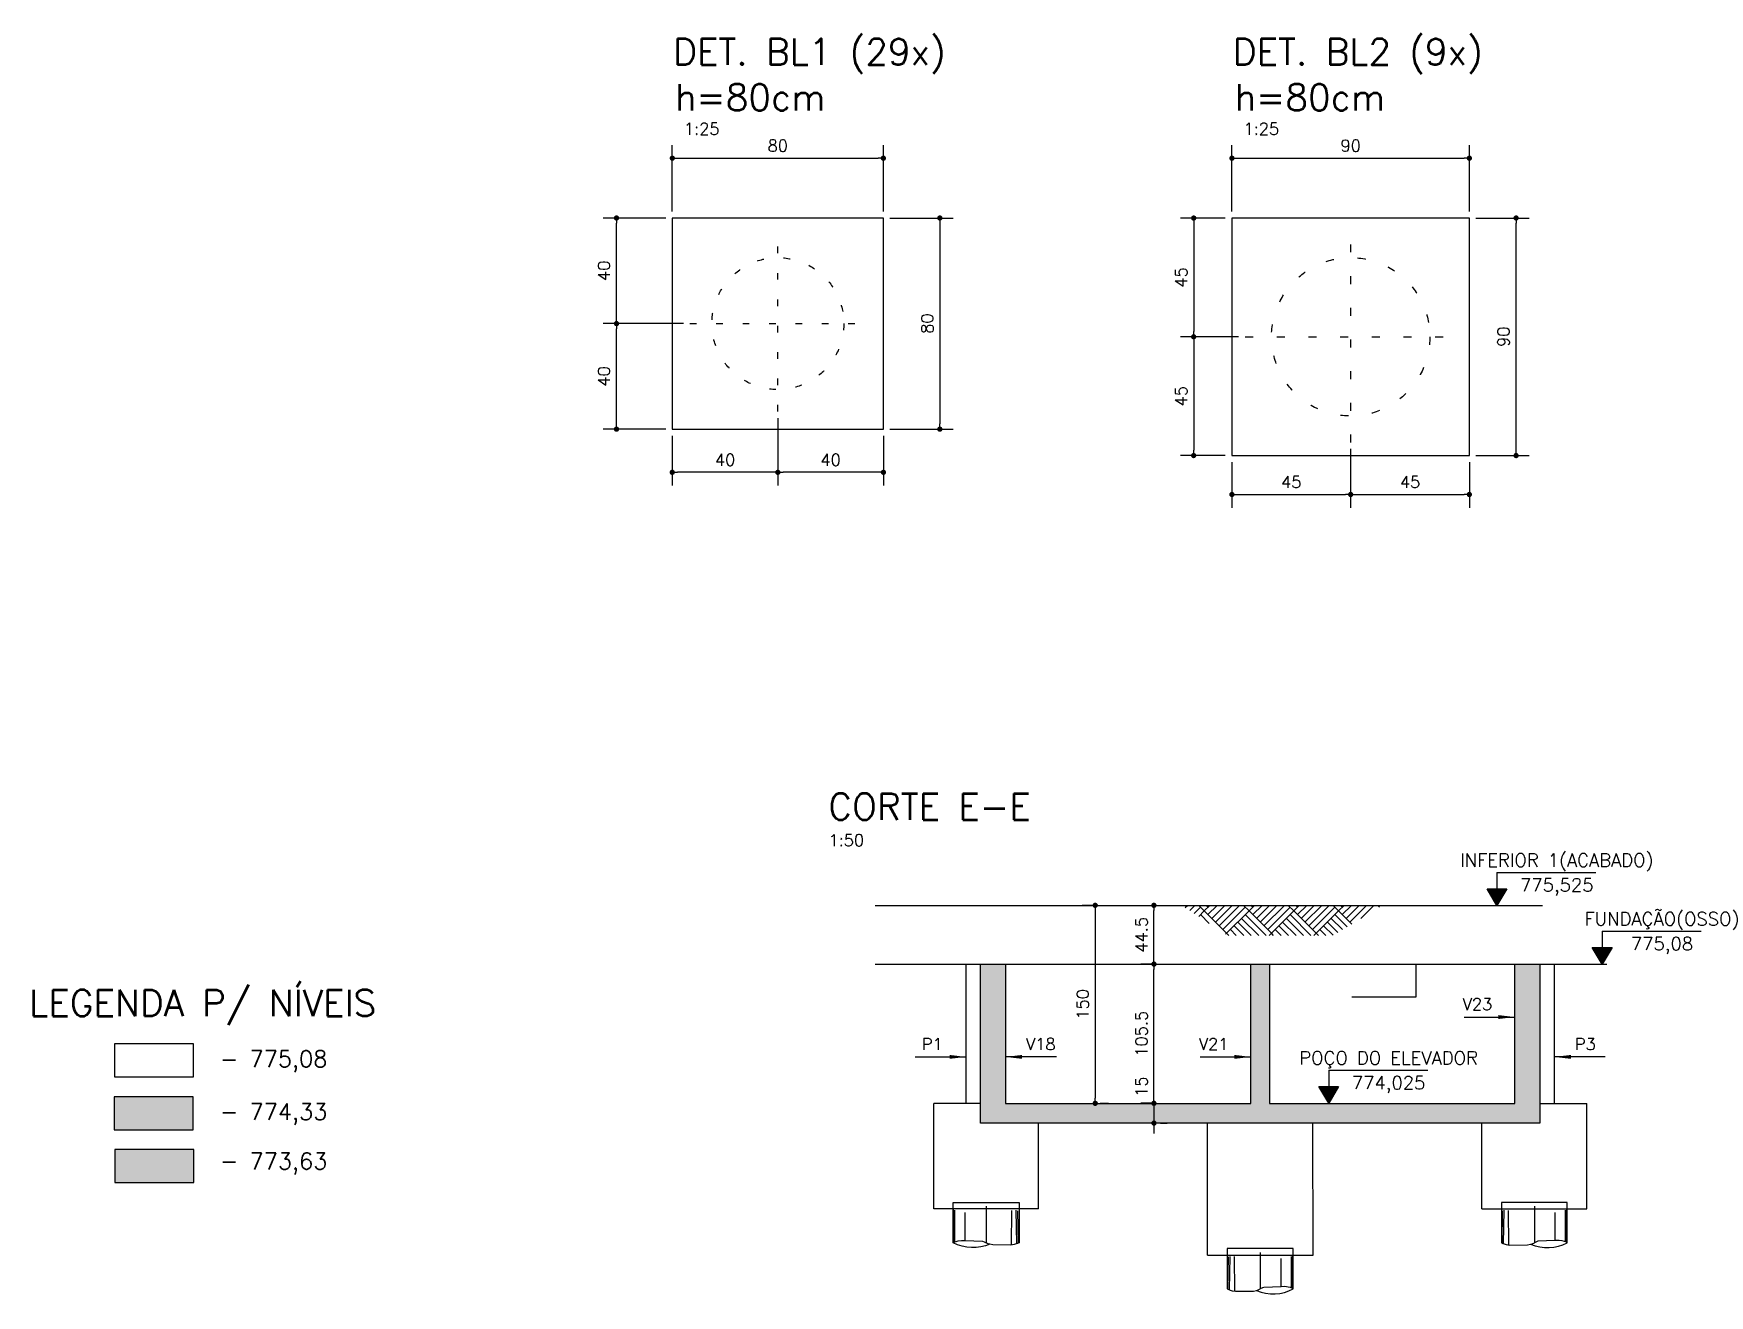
# Model space of a CAD drawing. Extents: x -856 to 20282, y 14720 to 28231.
# Drawn here: x -856 to 414, y 21969 to 22925 of the extents above; entities that cross this region are included whole.
import ezdxf
from ezdxf.enums import TextEntityAlignment as Align

# ---------------------------------------------------------------- set-up
doc = ezdxf.new("R2010")
doc.units = 0
doc.linetypes.add('ESTILO_TQS_0002', pattern=[0.4, 0.1, -0.3])
doc.layers.get('0').update_dxf_attribs({"linetype": 'CONTINUOUS'})
doc.layers.get('Defpoints').update_dxf_attribs({"linetype": 'CONTINUOUS'})
for name, color, linetype in [('228', 2, 'CONTINUOUS'), ('BLOCO', 3, 'CONTINUOUS'), ('COTA', 1, 'CONTINUOUS'), ('ESTACA', 1, 'ESTILO_TQS_0002'), ('H2', 252, 'CONTINUOUS'), ('H3', 253, 'CONTINUOUS'), ('H4', 254, 'CONTINUOUS'), ('H5', 1, 'CONTINUOUS'), ('H6', 1, 'CONTINUOUS'), ('LINHA_FINA', 1, 'CONTINUOUS'), ('PENA_1', 1, 'CONTINUOUS'), ('PENA_2', 2, 'CONTINUOUS'), ('PENA_3', 3, 'CONTINUOUS'), ('PENA_6', 6, 'CONTINUOUS'), ('T1', 2, 'CONTINUOUS'), ('T2', 3, 'CONTINUOUS'), ('T3', 4, 'CONTINUOUS'), ('TEXTO', 3, 'CONTINUOUS'), ('VIGA', 3, 'CONTINUOUS'), ('VIGAT', 3, 'ESTILO_TQS_0002')]:
    doc.layers.add(name, color=color, linetype=linetype)
doc.styles.add('COTA', font='romans.shx')
doc.styles.add('TEXTO', font='romans.shx', dxfattribs={"height": 10})
doc.styles.add('Texto1', font='romans.shx', dxfattribs={"height": 9})
doc.styles.add('Texto2', font='romans.shx', dxfattribs={"height": 12.5})
doc.styles.add('Texto3', font='romans.shx', dxfattribs={"height": 20})
doc.dimstyles.new('forma', dxfattribs={"dimscale": 5, "dimtxt": 1.8, "dimasz": 0.8, "dimexe": 2, "dimexo": 1, "dimgap": 1, "dimtad": 1, "dimdec": 1, "dimzin": 9, "dimdsep": 46, "dimtxsty": 'COTA', "dimblk1": 'DOT', "dimblk2": 'DOT', "dimsah": 1, "dimcen": 0, "dimdle": 1, "dimclrd": 256, "dimclre": 256, "dimclrt": 2, "dimadec": 0, "dimazin": 0, "dimtfac": 1, "dimtdec": 0, "dimtmove": 0, "dimatfit": 3, "dimfxl": 1, "dimtolj": 1, "dimtzin": 0, "dimarcsym": 0})

# ---------------------------------------------------------------- blocks, each defined once
blk = doc.blocks.new('_EST50')
at = {"layer": 'ESTACA', "linetype": 'ESTILO_TQS_0002'}
for p, q in [((0, -1.333), (0, 1.333)), ((-1.333, 0), (1.333, 0))]:
    blk.add_line(p, q, dxfattribs=at)
blk.add_circle((0, 0), 1, dxfattribs=at)
blk = doc.blocks.new('_Dot')
at = {"color": 0, "linetype": 'ByBlock', "lineweight": -2}
blk.add_line((-0.5, 0), (-1, 0), dxfattribs=at)
at = {"color": 0, "linetype": 'ByBlock', "const_width": 0.5}
blk.add_lwpolyline([(-0.25, 0, 1), (0.25, 0, 1)], format="xyb", close=True, dxfattribs=at)
blk = doc.blocks.new('*D229')
at = {"layer": 'COTA', "lineweight": -2, "transparency": 16777216}
for p, q in [((-8.8, 22220.4), (-16.9, 22220.4)), ((-6.9, 22118.9), (-6.9, 22216.4)), ((-8.8, 22114.9), (-16.9, 22114.9))]:
    blk.add_line(p, q, dxfattribs=at)
at = {"layer": 'Defpoints', "color": 0, "transparency": 16777216}
for p in [(-6.9, 22220.4), (-3.8, 22220.4), (-3.8, 22114.9)]:
    blk.add_point(p, dxfattribs=at)
at = {"layer": 'COTA', "lineweight": -2, "transparency": 16777216, "xscale": 4, "yscale": 4, "zscale": 4}
for p, rotation in [((-6.9, 22220.4), 90), ((-6.9, 22114.9), 270)]:
    blk.add_blockref('_Dot', p, dxfattribs=dict(at, rotation=rotation))
at = {"layer": 'COTA', "color": 2, "transparency": 16777216, "insert": (-16.4, 22167.6), "char_height": 9, "attachment_point": 5, "rotation": 90, "style": 'COTA'}
blk.add_mtext('\\A1;105.5 ', dxfattribs=at)
blk = doc.blocks.new('*D230')
at = {"layer": 'COTA', "lineweight": -2, "transparency": 16777216}
for p, q in [((-6.9, 22118.9), (-6.9, 22122.9)), ((-8.8, 22114.9), (-16.9, 22114.9)), ((-6.9, 22114.9), (-6.9, 22099.9)), ((-6.9, 22095.9), (-6.9, 22091.9)), ((-1.9, 22099.9), (3.1, 22099.9))]:
    blk.add_line(p, q, dxfattribs=at)
at = {"layer": 'Defpoints', "color": 0, "transparency": 16777216}
for p in [(-3.8, 22114.9), (-6.9, 22099.9), (-6.9, 22099.9)]:
    blk.add_point(p, dxfattribs=at)
at = {"layer": 'COTA', "lineweight": -2, "transparency": 16777216, "xscale": 4, "yscale": 4, "zscale": 4}
for p, rotation in [((-6.9, 22114.9), 270), ((-6.9, 22099.9), 90)]:
    blk.add_blockref('_Dot', p, dxfattribs=dict(at, rotation=rotation))
at = {"layer": 'COTA', "color": 2, "transparency": 16777216, "insert": (-16.4, 22127.5), "char_height": 9, "attachment_point": 5, "rotation": 90, "style": 'COTA'}
blk.add_mtext('\\A1;15 ', dxfattribs=at)
blk = doc.blocks.new('_EST60')
at = {"layer": 'ESTACA', "linetype": 'ESTILO_TQS_0002'}
for p, q in [((0, -1.333), (0, 1.333)), ((-1.333, 0), (1.333, 0))]:
    blk.add_line(p, q, dxfattribs=at)
blk.add_circle((0, 0), 1, dxfattribs=at)
blk = doc.blocks.new('elevação_d')
at = {"layer": 'LINHA_FINA', "linetype": 'Continuous'}
blk.add_hatch(color=256, dxfattribs=at).paths.add_polyline_path([(0, 0), (1.5, 2.5), (-1.5, 2.5)])
at = {"layer": 'LINHA_FINA'}
for p, q in [((0, 5), (0, 2.5)), ((0, 5), (15, 5)), ((0, 0), (-1.5, 2.5)), ((-1.5, 2.5), (1.5, 2.5)), ((1.5, 2.5), (0, 0))]:
    blk.add_line(p, q, dxfattribs=at)
at = {"layer": 'TEXTO', "linetype": 'Continuous', "style": 'TEXTO'}
for p in [(9.07, 5.25), (9.07, 1.5)]:
    blk.add_attdef('XXXX.XX', text='', height=2, dxfattribs=at).set_placement(p, align=Align.BOTTOM_CENTER)
blk = doc.blocks.new('*D236')
at = {"layer": 'COTA', "lineweight": -2, "transparency": 16777216}
for p, q in [((-372, 22790.7), (-372, 22841)), ((-368, 22831), (-216, 22831)), ((-212, 22790.7), (-212, 22841))]:
    blk.add_line(p, q, dxfattribs=at)
at = {"layer": 'Defpoints', "color": 0, "transparency": 16777216}
for p in [(-212, 22831), (-372, 22785.7), (-212, 22785.7)]:
    blk.add_point(p, dxfattribs=at)
at = {"layer": 'COTA', "lineweight": -2, "transparency": 16777216, "xscale": 4, "yscale": 4, "zscale": 4, "rotation": 180}
blk.add_blockref('_Dot', (-372, 22831), dxfattribs=at)
at = {"layer": 'COTA', "lineweight": -2, "transparency": 16777216, "xscale": 4, "yscale": 4, "zscale": 4}
blk.add_blockref('_Dot', (-212, 22831), dxfattribs=at)
at = {"layer": 'COTA', "color": 2, "transparency": 16777216, "insert": (-292, 22840.5), "char_height": 9, "attachment_point": 5, "style": 'COTA'}
blk.add_mtext('\\A1;80 ', dxfattribs=at)
blk = doc.blocks.new('*D237')
at = {"layer": 'COTA', "lineweight": -2, "transparency": 16777216}
for p, q in [((52.2, 22790.7), (52.2, 22841)), ((56.2, 22831), (228.2, 22831)), ((232.2, 22790.7), (232.2, 22841))]:
    blk.add_line(p, q, dxfattribs=at)
at = {"layer": 'Defpoints', "color": 0, "transparency": 16777216}
for p in [(232.2, 22831), (52.2, 22785.7), (232.2, 22785.7)]:
    blk.add_point(p, dxfattribs=at)
at = {"layer": 'COTA', "lineweight": -2, "transparency": 16777216, "xscale": 4, "yscale": 4, "zscale": 4, "rotation": 180}
blk.add_blockref('_Dot', (52.2, 22831), dxfattribs=at)
at = {"layer": 'COTA', "lineweight": -2, "transparency": 16777216, "xscale": 4, "yscale": 4, "zscale": 4}
blk.add_blockref('_Dot', (232.2, 22831), dxfattribs=at)
at = {"layer": 'COTA', "color": 2, "transparency": 16777216, "insert": (142.2, 22840.5), "char_height": 9, "attachment_point": 5, "style": 'COTA'}
blk.add_mtext('\\A1;90 ', dxfattribs=at)
blk = doc.blocks.new('*D239')
at = {"layer": 'COTA', "lineweight": -2, "transparency": 16777216}
for p, q in [((-207, 22785.7), (-159.2, 22785.7)), ((-169.2, 22781.7), (-169.2, 22629.7)), ((-207, 22625.7), (-159.2, 22625.7))]:
    blk.add_line(p, q, dxfattribs=at)
at = {"layer": 'Defpoints', "color": 0, "transparency": 16777216}
for p in [(-212, 22785.7), (-212, 22625.7), (-169.2, 22625.7)]:
    blk.add_point(p, dxfattribs=at)
at = {"layer": 'COTA', "lineweight": -2, "transparency": 16777216, "xscale": 4, "yscale": 4, "zscale": 4}
for p, rotation in [((-169.2, 22785.7), 90), ((-169.2, 22625.7), 270)]:
    blk.add_blockref('_Dot', p, dxfattribs=dict(at, rotation=rotation))
at = {"layer": 'COTA', "color": 2, "transparency": 16777216, "insert": (-178.7, 22705.7), "char_height": 9, "attachment_point": 5, "rotation": 90, "style": 'COTA'}
blk.add_mtext('\\A1;80 ', dxfattribs=at)
blk = doc.blocks.new('*D240')
at = {"layer": 'COTA', "lineweight": -2, "transparency": 16777216}
for p, q in [((-292, 22634), (-292, 22583)), ((-212, 22620.7), (-212, 22583)), ((-216, 22593), (-288, 22593))]:
    blk.add_line(p, q, dxfattribs=at)
at = {"layer": 'Defpoints', "color": 0, "transparency": 16777216}
for p in [(-292, 22639), (-212, 22625.7), (-292, 22593)]:
    blk.add_point(p, dxfattribs=at)
at = {"layer": 'COTA', "lineweight": -2, "transparency": 16777216, "xscale": 4, "yscale": 4, "zscale": 4, "rotation": 180}
blk.add_blockref('_Dot', (-292, 22593), dxfattribs=at)
at = {"layer": 'COTA', "lineweight": -2, "transparency": 16777216, "xscale": 4, "yscale": 4, "zscale": 4}
blk.add_blockref('_Dot', (-212, 22593), dxfattribs=at)
at = {"layer": 'COTA', "color": 2, "transparency": 16777216, "insert": (-252, 22602.5), "char_height": 9, "attachment_point": 5, "style": 'COTA'}
blk.add_mtext('\\A1;40 ', dxfattribs=at)
blk = doc.blocks.new('*D241')
at = {"layer": 'COTA', "lineweight": -2, "transparency": 16777216}
for p, q in [((-292, 22634), (-292, 22583)), ((-372, 22620.7), (-372, 22583)), ((-296, 22593), (-368, 22593))]:
    blk.add_line(p, q, dxfattribs=at)
at = {"layer": 'Defpoints', "color": 0, "transparency": 16777216}
for p in [(-292, 22639), (-372, 22625.7), (-372, 22593)]:
    blk.add_point(p, dxfattribs=at)
at = {"layer": 'COTA', "lineweight": -2, "transparency": 16777216, "xscale": 4, "yscale": 4, "zscale": 4, "rotation": 180}
blk.add_blockref('_Dot', (-372, 22593), dxfattribs=at)
at = {"layer": 'COTA', "lineweight": -2, "transparency": 16777216, "xscale": 4, "yscale": 4, "zscale": 4}
blk.add_blockref('_Dot', (-292, 22593), dxfattribs=at)
at = {"layer": 'COTA', "color": 2, "transparency": 16777216, "insert": (-332, 22602.5), "char_height": 9, "attachment_point": 5, "style": 'COTA'}
blk.add_mtext('\\A1;40 ', dxfattribs=at)
blk = doc.blocks.new('*D242')
at = {"layer": 'COTA', "lineweight": -2, "transparency": 16777216}
for p, q in [((-363.6, 22705.7), (-424.3, 22705.7)), ((-414.3, 22629.7), (-414.3, 22701.7)), ((-377, 22625.7), (-424.3, 22625.7))]:
    blk.add_line(p, q, dxfattribs=at)
at = {"layer": 'Defpoints', "color": 0, "transparency": 16777216}
for p in [(-414.3, 22705.7), (-358.6, 22705.7), (-372, 22625.7)]:
    blk.add_point(p, dxfattribs=at)
at = {"layer": 'COTA', "lineweight": -2, "transparency": 16777216, "xscale": 4, "yscale": 4, "zscale": 4}
for p, rotation in [((-414.3, 22705.7), 90), ((-414.3, 22625.7), 270)]:
    blk.add_blockref('_Dot', p, dxfattribs=dict(at, rotation=rotation))
at = {"layer": 'COTA', "color": 2, "transparency": 16777216, "insert": (-423.8, 22665.7), "char_height": 9, "attachment_point": 5, "rotation": 90, "style": 'COTA'}
blk.add_mtext('\\A1;40 ', dxfattribs=at)
blk = doc.blocks.new('*D243')
at = {"layer": 'COTA', "lineweight": -2, "transparency": 16777216}
for p, q in [((-377, 22785.7), (-424.3, 22785.7)), ((-414.3, 22709.7), (-414.3, 22781.7)), ((-363.6, 22705.7), (-424.3, 22705.7))]:
    blk.add_line(p, q, dxfattribs=at)
at = {"layer": 'Defpoints', "color": 0, "transparency": 16777216}
for p in [(-414.3, 22785.7), (-372, 22785.7), (-358.6, 22705.7)]:
    blk.add_point(p, dxfattribs=at)
at = {"layer": 'COTA', "lineweight": -2, "transparency": 16777216, "xscale": 4, "yscale": 4, "zscale": 4}
for p, rotation in [((-414.3, 22785.7), 90), ((-414.3, 22705.7), 270)]:
    blk.add_blockref('_Dot', p, dxfattribs=dict(at, rotation=rotation))
at = {"layer": 'COTA', "color": 2, "transparency": 16777216, "insert": (-423.8, 22745.7), "char_height": 9, "attachment_point": 5, "rotation": 90, "style": 'COTA'}
blk.add_mtext('\\A1;40 ', dxfattribs=at)
blk = doc.blocks.new('*D244')
at = {"layer": 'COTA', "lineweight": -2, "transparency": 16777216}
for p, q in [((47.2, 22785.7), (13.2, 22785.7)), ((23.2, 22781.7), (23.2, 22699.7)), ((57.2, 22695.7), (13.2, 22695.7))]:
    blk.add_line(p, q, dxfattribs=at)
at = {"layer": 'Defpoints', "color": 0, "transparency": 16777216}
for p in [(52.2, 22785.7), (23.2, 22695.7), (62.2, 22695.7)]:
    blk.add_point(p, dxfattribs=at)
at = {"layer": 'COTA', "lineweight": -2, "transparency": 16777216, "xscale": 4, "yscale": 4, "zscale": 4}
for p, rotation in [((23.2, 22785.7), 90), ((23.2, 22695.7), 270)]:
    blk.add_blockref('_Dot', p, dxfattribs=dict(at, rotation=rotation))
at = {"layer": 'COTA', "color": 2, "transparency": 16777216, "insert": (13.7, 22740.7), "char_height": 9, "attachment_point": 5, "rotation": 90, "style": 'COTA'}
blk.add_mtext('\\A1;45 ', dxfattribs=at)
blk = doc.blocks.new('*D245')
at = {"layer": 'COTA', "lineweight": -2, "transparency": 16777216}
for p, q in [((57.2, 22695.7), (13.2, 22695.7)), ((23.2, 22691.7), (23.2, 22609.7)), ((47.2, 22605.7), (13.2, 22605.7))]:
    blk.add_line(p, q, dxfattribs=at)
at = {"layer": 'Defpoints', "color": 0, "transparency": 16777216}
for p in [(62.2, 22695.7), (23.2, 22605.7), (52.2, 22605.7)]:
    blk.add_point(p, dxfattribs=at)
at = {"layer": 'COTA', "lineweight": -2, "transparency": 16777216, "xscale": 4, "yscale": 4, "zscale": 4}
for p, rotation in [((23.2, 22695.7), 90), ((23.2, 22605.7), 270)]:
    blk.add_blockref('_Dot', p, dxfattribs=dict(at, rotation=rotation))
at = {"layer": 'COTA', "color": 2, "transparency": 16777216, "insert": (13.7, 22650.7), "char_height": 9, "attachment_point": 5, "rotation": 90, "style": 'COTA'}
blk.add_mtext('\\A1;45 ', dxfattribs=at)
blk = doc.blocks.new('*D246')
at = {"layer": 'COTA', "lineweight": -2, "transparency": 16777216}
for p, q in [((142.2, 22610.7), (142.2, 22566.2)), ((52.2, 22600.7), (52.2, 22566.2)), ((56.2, 22576.2), (138.2, 22576.2))]:
    blk.add_line(p, q, dxfattribs=at)
at = {"layer": 'Defpoints', "color": 0, "transparency": 16777216}
for p in [(142.2, 22615.7), (52.2, 22605.7), (142.2, 22576.2)]:
    blk.add_point(p, dxfattribs=at)
at = {"layer": 'COTA', "lineweight": -2, "transparency": 16777216, "xscale": 4, "yscale": 4, "zscale": 4, "rotation": 180}
blk.add_blockref('_Dot', (52.2, 22576.2), dxfattribs=at)
at = {"layer": 'COTA', "lineweight": -2, "transparency": 16777216, "xscale": 4, "yscale": 4, "zscale": 4}
blk.add_blockref('_Dot', (142.2, 22576.2), dxfattribs=at)
at = {"layer": 'COTA', "color": 2, "transparency": 16777216, "insert": (97.2, 22585.7), "char_height": 9, "attachment_point": 5, "style": 'COTA'}
blk.add_mtext('\\A1;45 ', dxfattribs=at)
blk = doc.blocks.new('*D247')
at = {"layer": 'COTA', "lineweight": -2, "transparency": 16777216}
for p, q in [((142.2, 22610.7), (142.2, 22566.2)), ((232.2, 22600.7), (232.2, 22566.2)), ((146.2, 22576.2), (228.2, 22576.2))]:
    blk.add_line(p, q, dxfattribs=at)
at = {"layer": 'Defpoints', "color": 0, "transparency": 16777216}
for p in [(142.2, 22615.7), (232.2, 22605.7), (232.2, 22576.2)]:
    blk.add_point(p, dxfattribs=at)
at = {"layer": 'COTA', "lineweight": -2, "transparency": 16777216, "xscale": 4, "yscale": 4, "zscale": 4, "rotation": 180}
blk.add_blockref('_Dot', (142.2, 22576.2), dxfattribs=at)
at = {"layer": 'COTA', "lineweight": -2, "transparency": 16777216, "xscale": 4, "yscale": 4, "zscale": 4}
blk.add_blockref('_Dot', (232.2, 22576.2), dxfattribs=at)
at = {"layer": 'COTA', "color": 2, "transparency": 16777216, "insert": (187.2, 22585.7), "char_height": 9, "attachment_point": 5, "style": 'COTA'}
blk.add_mtext('\\A1;45 ', dxfattribs=at)
blk = doc.blocks.new('*D248')
at = {"layer": 'COTA', "lineweight": -2, "transparency": 16777216}
for p, q in [((237.2, 22785.7), (277.6, 22785.7)), ((267.6, 22609.7), (267.6, 22781.7)), ((237.2, 22605.7), (277.6, 22605.7))]:
    blk.add_line(p, q, dxfattribs=at)
at = {"layer": 'Defpoints', "color": 0, "transparency": 16777216}
for p in [(232.2, 22785.7), (267.6, 22785.7), (232.2, 22605.7)]:
    blk.add_point(p, dxfattribs=at)
at = {"layer": 'COTA', "lineweight": -2, "transparency": 16777216, "xscale": 4, "yscale": 4, "zscale": 4}
for p, rotation in [((267.6, 22785.7), 90), ((267.6, 22605.7), 270)]:
    blk.add_blockref('_Dot', p, dxfattribs=dict(at, rotation=rotation))
at = {"layer": 'COTA', "color": 2, "transparency": 16777216, "insert": (258.1, 22695.7), "char_height": 9, "attachment_point": 5, "rotation": 90, "style": 'COTA'}
blk.add_mtext('\\A1;90 ', dxfattribs=at)
blk = doc.blocks.new('ss')
at = {"layer": 'LINHA_FINA'}
blk.add_solid([(0, 0), (-2.5, -0.29), (-2.5, 0.3)], dxfattribs=at)
blk = doc.blocks.new('A$Cfeb4b014')
at = {"layer": 'PENA_1'}
for p, q in [((0, 29.3), (58.3, 29.3)), ((54.2, 34.3), (4.2, 34.3)), ((4.2, 34.3), (4.2, 29.1)), ((4.2, 29.1), (4.2, 3.7)), ((4.7, 3.5), (5.1, 28)), ((5.8, 3), (6.3, 28.4)), ((9.9, 2), (9.6, 28.2)), ((29.2, 31.4), (29.2, 3.7)), ((45.1, 5.4), (45.1, 26.7)), ((52.9, 4.3), (52.9, 28.4)), ((53.8, 3.9), (53.8, 29.6)), ((54.2, 29.1), (54.2, 34.3)), ((54.2, 3.7), (54.2, 29.1))]:
    blk.add_line(p, q, dxfattribs=at)
for points in [[(4.2, 3.7), (5.3, 3.2), (6.4, 2.8), (7.9, 2.4), (10.4, 2), (24, 2.1), (26.4, 2.6), (27.6, 3), (29.2, 3.7)], [(54.2, 3.7), (53.1, 4.3), (52, 4.7), (50.4, 5.1), (47.9, 5.5), (45.1, 5.4), (31.9, 4.9), (30.8, 4.5), (29.2, 3.7)]]:
    blk.add_lwpolyline(points, dxfattribs=at)
blk.add_arc((39.1, 32.1), 32.1, 246.6344, 297.9627, dxfattribs=at)
blk = doc.blocks.new('*D306')
at = {"layer": 'COTA', "lineweight": -2, "transparency": 16777216}
for p, q in [((-6.9, 22224.4), (-6.9, 22260.9)), ((-4.7, 22264.9), (3.1, 22264.9)), ((-8.8, 22220.4), (-16.9, 22220.4))]:
    blk.add_line(p, q, dxfattribs=at)
at = {"layer": 'Defpoints', "color": 0, "transparency": 16777216}
for p in [(-9.7, 22264.9), (-6.9, 22264.9), (-3.8, 22220.4)]:
    blk.add_point(p, dxfattribs=at)
at = {"layer": 'COTA', "lineweight": -2, "transparency": 16777216, "xscale": 4, "yscale": 4, "zscale": 4}
for p, rotation in [((-6.9, 22264.9), 90), ((-6.9, 22220.4), 270)]:
    blk.add_blockref('_Dot', p, dxfattribs=dict(at, rotation=rotation))
at = {"layer": 'COTA', "color": 2, "transparency": 16777216, "insert": (-16.4, 22242.6), "char_height": 9, "attachment_point": 5, "rotation": 90, "style": 'COTA'}
blk.add_mtext('\\A1;44.5 ', dxfattribs=at)
blk = doc.blocks.new('*D307')
at = {"layer": 'COTA', "lineweight": -2, "transparency": 16777216}
for p, q in [((-50.7, 22264.9), (-61.4, 22264.9)), ((-51.4, 22260.9), (-51.4, 22118.9)), ((-47.7, 22114.9), (-41.4, 22114.9))]:
    blk.add_line(p, q, dxfattribs=at)
at = {"layer": 'Defpoints', "color": 0, "transparency": 16777216}
for p in [(-45.7, 22264.9), (-52.7, 22114.9), (-51.4, 22114.9)]:
    blk.add_point(p, dxfattribs=at)
at = {"layer": 'COTA', "lineweight": -2, "transparency": 16777216, "xscale": 4, "yscale": 4, "zscale": 4}
for p, rotation in [((-51.4, 22264.9), 90), ((-51.4, 22114.9), 270)]:
    blk.add_blockref('_Dot', p, dxfattribs=dict(at, rotation=rotation))
at = {"layer": 'COTA', "color": 2, "transparency": 16777216, "insert": (-60.9, 22189.9), "char_height": 9, "attachment_point": 5, "rotation": 90, "style": 'COTA'}
blk.add_mtext('\\A1;150 ', dxfattribs=at)

msp = doc.modelspace()

# ---------------------------------------------------------------- hatches: boundary and pattern name
at = {"layer": 'H2'}
msp.add_hatch(color=256, dxfattribs=at).paths.add_polyline_path([(-138.35, 22220.36), (-119.35, 22220.36), (-119.35, 22114.86), (66.65, 22114.86), (66.65, 22220.36), (80.65, 22220.36), (80.65, 22114.86), (266.65, 22114.86), (266.65, 22220.36), (285.65, 22220.36), (285.65, 22099.86), (-138.35, 22099.86)])
at = {"layer": 'H3'}
msp.add_hatch(color=256, dxfattribs=at).paths.add_polyline_path([(-795.17, 22119.84), (-795.17, 22094.84), (-735.43, 22094.84), (-735.17, 22095.1), (-735.17, 22119.84)])
at = {"layer": 'H4'}
msp.add_hatch(color=256, dxfattribs=at).paths.add_polyline_path([(-734.66, 22079.84), (-794.66, 22079.84), (-794.66, 22054.84), (-734.66, 22054.84)])
at = {"layer": 'H6'}
h = msp.add_hatch(dxfattribs=at)
h.set_pattern_fill('AR-PARQ1', color=256, scale=2, angle=45, style=0)
h.set_pattern_definition([(135, (-4924.21, -2278.778), (-33.941125, 0), [24, -24]), (135, (-4921.38, -2275.95), (-33.941125, 0), [24, -24]), (135, (-4918.552, -2273.12), (-33.941125, 0), [24, -24]), (135, (-4915.724, -2270.293), (-33.941125, 0), [24, -24]), (135, (-4912.895, -2267.464), (-33.941125, 0), [24, -24]), (135, (-4910.067, -2264.636), (-33.941125, 0), [24, -24]), (135, (-4907.238, -2261.807), (-33.941125, 0), [24, -24]), (45, (-4941.18, -2261.807), (33.941125, 0), [24, -24]), (45, (-4944.008, -2258.98), (33.941125, 0), [24, -24]), (45, (-4946.836, -2256.15), (33.941125, 0), [24, -24]), (45, (-4949.665, -2253.322), (33.941125, 0), [24, -24]), (45, (-4952.493, -2250.494), (33.941125, 0), [24, -24]), (45, (-4955.322, -2247.665), (33.941125, 0), [24, -24]), (45, (-4958.15, -2244.837), (33.941125, 0), [24, -24])])
h.paths.add_polyline_path([(128.56, 22242.02), (166.29, 22264.86), (14.42, 22264.86), (48.88, 22242.02)])

# ---------------------------------------------------------------- linework, layer by layer
at = {"layer": 'BLOCO', "linetype": 'Continuous'}
for points in [[(-371.99, 22625.67), (-211.99, 22625.67), (-211.99, 22785.67), (-371.99, 22785.67), (-371.99, 22625.67)], [(52.22, 22605.67), (232.22, 22605.67), (232.22, 22785.67), (52.22, 22785.67), (52.22, 22605.67)]]:
    msp.add_lwpolyline(points, dxfattribs=at)
at = {"layer": 'COTA'}
for p, q in [((-218.32, 22264.86), (287.68, 22264.86)), ((-218.32, 22220.36), (336.36, 22220.36)), ((191.53, 22220.36), (191.53, 22195.36)), ((191.53, 22195.36), (143.12, 22195.36))]:
    msp.add_line(p, q, dxfattribs=at)
at = {"layer": 'H5'}
msp.add_line((-735.43, 22094.84), (-735.17, 22095.1), dxfattribs=at)
at = {"layer": 'LINHA_FINA'}
for p, q in [((228.13, 22180.24), (266.65, 22180.24)), ((-187.87, 22150.05), (-149.35, 22150.05)), ((-80.82, 22150.05), (-119.35, 22150.05)), ((28.13, 22150.05), (66.65, 22150.05)), ((335.18, 22150.05), (296.65, 22150.05))]:
    msp.add_line(p, q, dxfattribs=at)
at = {"layer": 'PENA_1'}
for p, q in [((-149.35, 22114.86), (-149.35, 22220.36)), ((296.65, 22114.86), (296.65, 22220.36))]:
    msp.add_line(p, q, dxfattribs=at)
at = {"layer": 'PENA_2'}
for p, q in [((-173.85, 22034.86), (-173.85, 22114.86)), ((-138.35, 22114.86), (-173.85, 22114.86)), ((285.65, 22114.86), (321.15, 22114.86)), ((321.15, 22034.86), (321.15, 22114.86)), ((-94.35, 22034.86), (-94.35, 22099.86)), ((33.71, 21999.86), (33.65, 22099.86)), ((113.71, 21999.86), (113.65, 22099.86)), ((241.65, 22034.86), (241.65, 22099.86)), ((-94.35, 22034.86), (-173.85, 22034.86)), ((241.65, 22034.86), (321.15, 22034.86)), ((33.71, 21999.81), (113.71, 21999.86))]:
    msp.add_line(p, q, dxfattribs=at)
at = {"layer": 'PENA_3'}
msp.add_lwpolyline([(-138.35, 22220.36), (-119.35, 22220.36), (-119.35, 22114.86), (66.65, 22114.86), (66.65, 22220.36), (80.65, 22220.36), (80.65, 22114.86), (266.65, 22114.86), (266.65, 22220.36), (285.65, 22220.36), (285.65, 22099.86), (-138.35, 22099.86), (-138.35, 22220.36)], dxfattribs=at)
at = {"layer": 'VIGA'}
for points in [[(-794.92, 22134.84), (-734.92, 22134.84), (-734.92, 22159.84), (-794.92, 22159.84), (-794.92, 22134.84)], [(-795.17, 22094.84), (-735.17, 22094.84), (-735.17, 22119.84), (-795.17, 22119.84), (-795.17, 22094.84)]]:
    msp.add_lwpolyline(points, dxfattribs=at)
msp.add_lwpolyline([(-734.66, 22054.84), (-734.66, 22079.84), (-794.66, 22079.84), (-794.66, 22054.84)], close=True, dxfattribs=at)

# ---------------------------------------------------------------- block references
at = {"layer": '228', "linetype": 'Continuous', "zscale": 2}
for name, p, xscale, yscale in [('_EST50', (-291.99, 22705.67), 50, 50), ('_EST60', (142.22, 22695.67), 60, 60)]:
    msp.add_blockref(name, p, dxfattribs=dict(at, xscale=xscale, yscale=yscale))
at = {"layer": 'PENA_1', "xscale": -1}
msp.add_blockref('A$Cfeb4b014', (-104.93, 22005.53), dxfattribs=at)
at = {"layer": 'PENA_1'}
for p in [(252.24, 22005.53), (44.5, 21970.53)]:
    msp.add_blockref('A$Cfeb4b014', p, dxfattribs=at)
at = {"layer": 'PENA_6', "yscale": 5, "zscale": 5}
for p, xscale in [((266.65, 22180.24), 5), ((-149.35, 22150.05), 5), ((-119.35, 22150.05), -5), ((66.65, 22150.05), 5), ((296.65, 22150.05), -5)]:
    msp.add_blockref('ss', p, dxfattribs=dict(at, xscale=xscale))
at = {"layer": 'VIGAT'}
ref = msp.add_blockref('elevação_d', (253.1, 22264.86), dxfattribs=dict(at, xscale=5, yscale=5, zscale=5))
ref.add_attrib('XXXX.XX', 'INFERIOR 1(ACABADO)', dxfattribs={"layer": 'TEXTO', "linetype": 'Continuous', "height": 10, "style": 'TEXTO'}).set_placement((298.46, 22291.11), align=Align.BOTTOM_CENTER)
ref.add_attrib('XXXX.XX', '775,525', dxfattribs={"layer": 'TEXTO', "linetype": 'Continuous', "height": 10, "style": 'TEXTO'}).set_placement((298.46, 22272.36), align=Align.BOTTOM_CENTER)
ref = msp.add_blockref('elevação_d', (332.83, 22220.36), dxfattribs=dict(at, xscale=5, yscale=5, zscale=5))
ref.add_attrib('XXXX.XX', 'FUNDAÇÃO(OSSO)', dxfattribs={"layer": 'TEXTO', "linetype": 'Continuous', "height": 10, "style": 'TEXTO'}).set_placement((378.18, 22246.61), align=Align.BOTTOM_CENTER)
ref.add_attrib('XXXX.XX', '775,08', dxfattribs={"layer": 'TEXTO', "linetype": 'Continuous', "height": 10, "style": 'TEXTO'}).set_placement((378.18, 22227.86), align=Align.BOTTOM_CENTER)
ref = msp.add_blockref('elevação_d', (125.61, 22115.01), dxfattribs=dict(at, xscale=5, yscale=5, zscale=5))
ref.add_attrib('XXXX.XX', 'POÇO DO ELEVADOR', dxfattribs={"layer": 'TEXTO', "linetype": 'Continuous', "height": 10, "style": 'TEXTO'}).set_placement((170.97, 22141.26), align=Align.BOTTOM_CENTER)
ref.add_attrib('XXXX.XX', '774,025', dxfattribs={"layer": 'TEXTO', "linetype": 'Continuous', "height": 10, "style": 'TEXTO'}).set_placement((170.97, 22122.51), align=Align.BOTTOM_CENTER)

# ---------------------------------------------------------------- texts
at = {"layer": 'T1', "style": 'Texto1'}
for s, p in [('1:25', (-363.22, 22848.81)), ('1:25', (60.99, 22848.81)), ('1:50', (-253.64, 22309.69)), ('V23', (227.15, 22185.49)), ('P1', (-182.85, 22155.3)), ('V21', (27.15, 22155.3))]:
    msp.add_text(s, height=9, dxfattribs=at).set_placement(p)
for s, p in [('V18', (-103.84, 22155.3)), ('P3', (312.16, 22155.3))]:
    msp.add_text(s, height=9, rotation=360, dxfattribs=at).set_placement(p)
at = {"layer": 'T2', "style": 'Texto2'}
for s, p in [('- 775,08', (-714.92, 22142.34)), ('- 774,33', (-714.92, 22102.34)), ('- 773,63', (-714.92, 22064.84))]:
    msp.add_text(s, height=12.5, dxfattribs=at).set_placement(p)
at = {"layer": 'T3', "style": 'Texto3'}
for s, p in [('DET. BL1 (29x)', (-371.38, 22901.67)), ('DET. BL2 (9x)', (52.83, 22901.67)), ('h=80cm', (-370.03, 22867.15)), ('h=80cm', (54.19, 22867.15)), ('CORTE E-E', (-253.77, 22329.76)), ('LEGENDA P/ NÍVEIS', (-859.65, 22180.89))]:
    msp.add_text(s, height=20, dxfattribs=at).set_placement(p)

# ---------------------------------------------------------------- dimensions: what is measured, and where the dimension line sits
at = {"layer": 'COTA'}
for base, p1, p2, override, picture, middle in [((-211.99, 22830.97), (-371.99, 22785.67), (-211.99, 22785.67), {"dimlfac": 0.5, "dimpost": ' '}, '*D236', (-291.99, 22840.47)), ((232.22, 22830.97), (52.22, 22785.67), (232.22, 22785.67), {"dimlfac": 0.5, "dimpost": ' ', "dimtmove": 1}, '*D237', (142.22, 22840.47)), ((-371.99, 22593.03), (-291.99, 22639.02), (-371.99, 22625.67), {"dimlfac": 0.5, "dimpost": ' ', "dimtmove": 1}, '*D241', (-331.99, 22602.53)), ((-291.99, 22593.03), (-211.99, 22625.67), (-291.99, 22639.02), {"dimlfac": 0.5, "dimpost": ' '}, '*D240', (-251.99, 22602.53)), ((142.22, 22576.18), (52.22, 22605.67), (142.22, 22615.69), {"dimlfac": 0.5, "dimpost": ' '}, '*D246', (97.22, 22585.68)), ((232.22, 22576.18), (142.22, 22615.69), (232.22, 22605.67), {"dimlfac": 0.5, "dimpost": ' ', "dimtmove": 1}, '*D247', (187.22, 22585.68))]:
    dim = msp.add_linear_dim(base=base, p1=p1, p2=p2, dimstyle='forma', override=override, dxfattribs=at)
    dim.commit()
    dim.dimension.update_dxf_attribs({"geometry": picture, "text_midpoint": middle})
for base, p1, p2, override, picture, middle in [((-414.26, 22785.67), (-358.64, 22705.67), (-371.99, 22785.67), {"dimlfac": 0.5, "dimpost": ' ', "dimtmove": 1}, '*D243', (-423.76, 22745.67)), ((-169.21, 22625.67), (-211.99, 22785.67), (-211.99, 22625.67), {"dimlfac": 0.5, "dimpost": ' '}, '*D239', (-178.71, 22705.67)), ((23.22, 22695.67), (52.22, 22785.67), (62.24, 22695.67), {"dimlfac": 0.5, "dimpost": ' '}, '*D244', (13.72, 22740.67)), ((267.62, 22785.67), (232.22, 22605.67), (232.22, 22785.67), {"dimlfac": 0.5, "dimpost": ' '}, '*D248', (258.12, 22695.67)), ((-414.26, 22705.67), (-371.99, 22625.67), (-358.64, 22705.67), {"dimlfac": 0.5, "dimpost": ' '}, '*D242', (-423.76, 22665.67)), ((23.22, 22605.67), (62.24, 22695.67), (52.22, 22605.67), {"dimlfac": 0.5, "dimpost": ' ', "dimtmove": 1}, '*D245', (13.72, 22650.67)), ((-51.39, 22114.86), (-45.72, 22264.86), (-52.68, 22114.86), {"dimpost": ' '}, '*D307', (-60.89, 22189.86)), ((-6.87, 22264.86), (-3.77, 22220.36), (-9.67, 22264.86), {"dimpost": ' ', "dimtmove": 1}, '*D306', (-16.37, 22242.61)), ((-6.87, 22220.36), (-3.77, 22114.86), (-3.77, 22220.36), {"dimpost": ' '}, '*D229', (-16.37, 22167.61))]:
    dim = msp.add_linear_dim(base=base, p1=p1, p2=p2, angle=90, dimstyle='forma', override=override, dxfattribs=at)
    dim.commit()
    dim.dimension.update_dxf_attribs({"geometry": picture, "text_midpoint": middle})
dim = msp.add_linear_dim(base=(-6.87, 22099.86), p1=(-3.77, 22114.86), p2=(-6.87, 22099.86), angle=90, dimstyle='forma', override={"dimpost": ' ', "dimtmove": 1}, dxfattribs=at)
dim.commit()
dim.dimension.update_dxf_attribs({"geometry": '*D230', "text_midpoint": (-6.87, 22127.46), "dimtype": 160})

doc.saveas('drawing.dxf')
